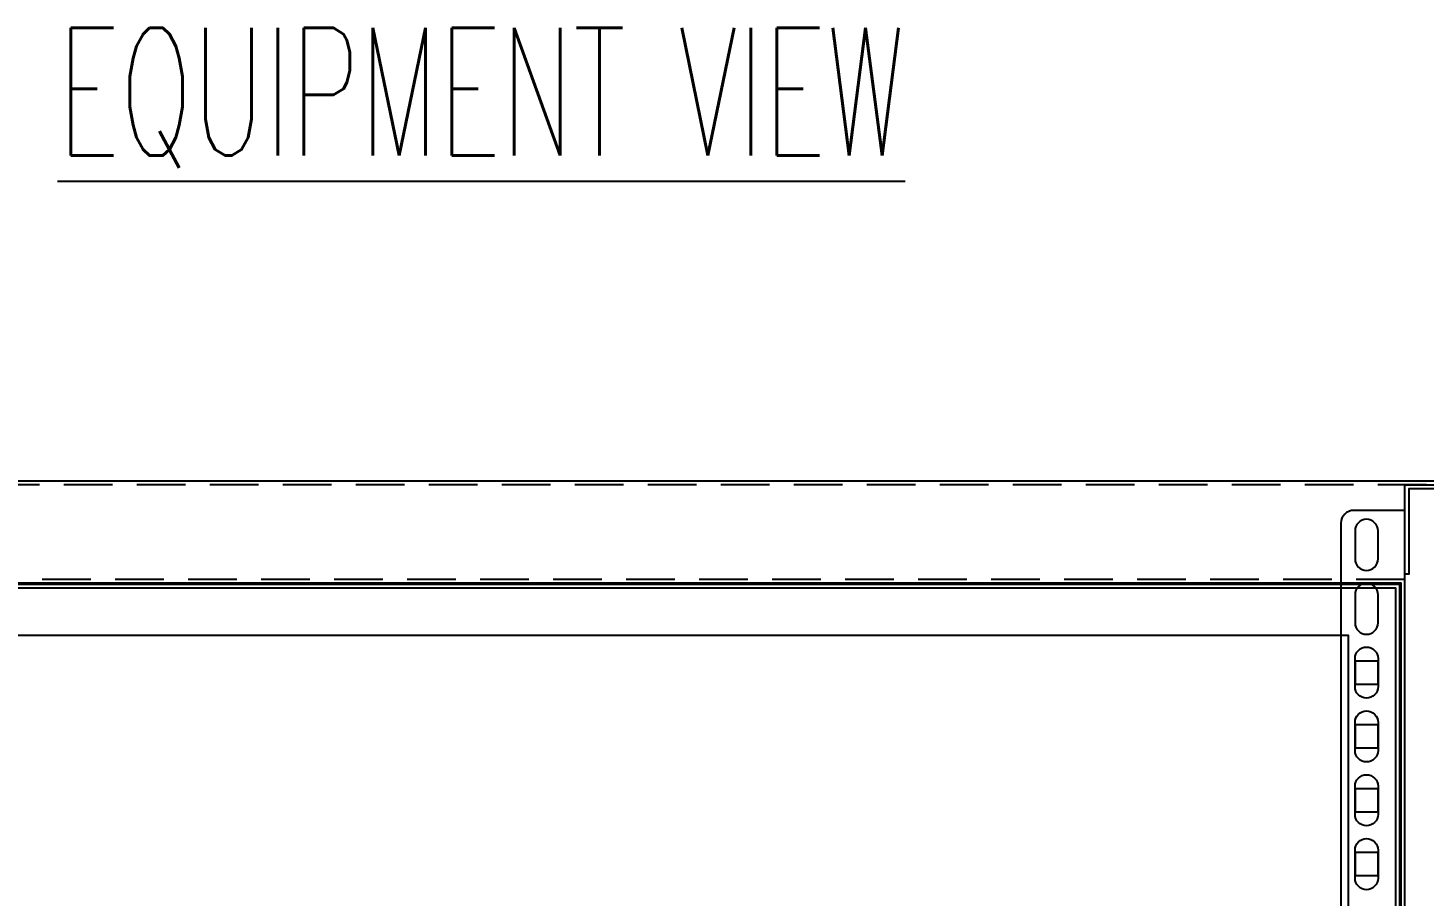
# Model space of a CAD drawing. Header units: millimetres. Extents: x 173893 to 258446, y -176540 to -123824.
# Drawn here: x 192472 to 193019, y -172521 to -172181 of the extents above; entities that cross this region are included whole.
import ezdxf

# ---------------------------------------------------------------- set-up
doc = ezdxf.new("R2010")
doc.units = ezdxf.units.MM
doc.header["$LTSCALE"] = 3
doc.linetypes.add('HIDDEN', pattern=[9.525, 6.35, -3.175])
doc.layers.add('dim', color=7, linetype='Continuous')
doc.styles.add('Ann_w01', font='romans.shx', dxfattribs={"width": 0.6, "bigfont": 'chineset.shx'})

msp = doc.modelspace()

# ---------------------------------------------------------------- linework, layer by layer
for points in [[(192149.48, -174458.88), (193049.48, -174458.88), (193049.48, -172358.88), (192149.48, -172358.88)], [(192189.48, -174418.88), (193009.48, -174418.88), (193009.48, -172398.88), (192189.48, -172398.88)], [(193000.48, -172429.38), (192991.48, -172429.38), (192991.48, -172438.38), (193000.48, -172438.38)], [(193000.48, -172454.38), (192991.48, -172454.38), (192991.48, -172463.38), (193000.48, -172463.38)], [(193000.48, -172479.38), (192991.48, -172479.38), (192991.48, -172488.38), (193000.48, -172488.38)], [(193000.48, -172504.38), (192991.48, -172504.38), (192991.48, -172513.38), (193000.48, -172513.38)]]:
    msp.add_lwpolyline(points, close=True)
at = {"linetype": 'HIDDEN'}
for points in [[(192150.98, -174457.38), (193047.98, -174457.38), (193047.98, -172360.38), (192150.98, -172360.38)], [(192187.98, -174420.38), (193010.98, -174420.38), (193010.98, -172397.38), (192187.98, -172397.38)]]:
    msp.add_lwpolyline(points, close=True, dxfattribs=at)
at = {"color": 1}
msp.add_lwpolyline([(193010.98, -172395.38), (193010.98, -172360.38), (193047.98, -172360.38), (193047.98, -172361.88), (193012.48, -172361.88), (193012.48, -172395.38)], close=True, dxfattribs=at)
at = {"color": 151}
for points in [[(193010.98, -172370.38), (192990.98, -172370.38, 0.414214), (192985.98, -172375.38), (192985.98, -174442.38, 0.414214), (192990.98, -174447.38), (193010.98, -174447.38)], [(193000.48, -172389.38), (193000.48, -172378.38, 0.414214), (192995.98, -172373.88), (192995.98, -172373.88, 0.414214), (192991.48, -172378.38), (192991.48, -172389.38, 0.414214), (192995.98, -172393.88), (192995.98, -172393.88, 0.414214)], [(193000.48, -172414.38), (193000.48, -172403.38, 0.414214), (192995.98, -172398.88), (192995.98, -172398.88, 0.414214), (192991.48, -172403.38), (192991.48, -172414.38, 0.414214), (192995.98, -172418.88), (192995.98, -172418.88, 0.414214)], [(193000.48, -172428.38), (193000.48, -172439.38, -0.414214), (192995.98, -172443.88), (192995.98, -172443.88, -0.414214), (192991.48, -172439.38), (192991.48, -172428.38, -0.414214), (192995.98, -172423.88), (192995.98, -172423.88, -0.414214)], [(193000.48, -172453.38), (193000.48, -172464.38, -0.414214), (192995.98, -172468.88), (192995.98, -172468.88, -0.414214), (192991.48, -172464.38), (192991.48, -172453.38, -0.414214), (192995.98, -172448.88), (192995.98, -172448.88, -0.414214)], [(193000.48, -172478.38), (193000.48, -172489.38, -0.414214), (192995.98, -172493.88), (192995.98, -172493.88, -0.414214), (192991.48, -172489.38), (192991.48, -172478.38, -0.414214), (192995.98, -172473.88), (192995.98, -172473.88, -0.414214)], [(193000.48, -172503.38), (193000.48, -172514.38, -0.414214), (192995.98, -172518.88), (192995.98, -172518.88, -0.414214), (192991.48, -172514.38), (192991.48, -172503.38, -0.414214), (192995.98, -172498.88), (192995.98, -172498.88, -0.414214)]]:
    msp.add_lwpolyline(points, format="xyb", close=True, dxfattribs=at)
at = {"color": 6}
for points in [[(192189.98, -174418.38), (193008.98, -174418.38), (193008.98, -172399.38), (192189.98, -172399.38)], [(192191.48, -174416.88), (193007.48, -174416.88), (193007.48, -172400.88), (192191.48, -172400.88)], [(192209.98, -174398.38), (192988.98, -174398.38), (192988.98, -172419.38), (192209.98, -172419.38)]]:
    msp.add_lwpolyline(points, close=True, dxfattribs=at)

# ---------------------------------------------------------------- texts
at = {"layer": 'dim', "color": 2, "insert": (192649.48, -172208.88), "char_height": 50, "attachment_point": 5, "style": 'Ann_w01'}
msp.add_mtext('\\A1;{\\LEQUIPMENT VIEW}', dxfattribs=at)

doc.saveas('drawing.dxf')
